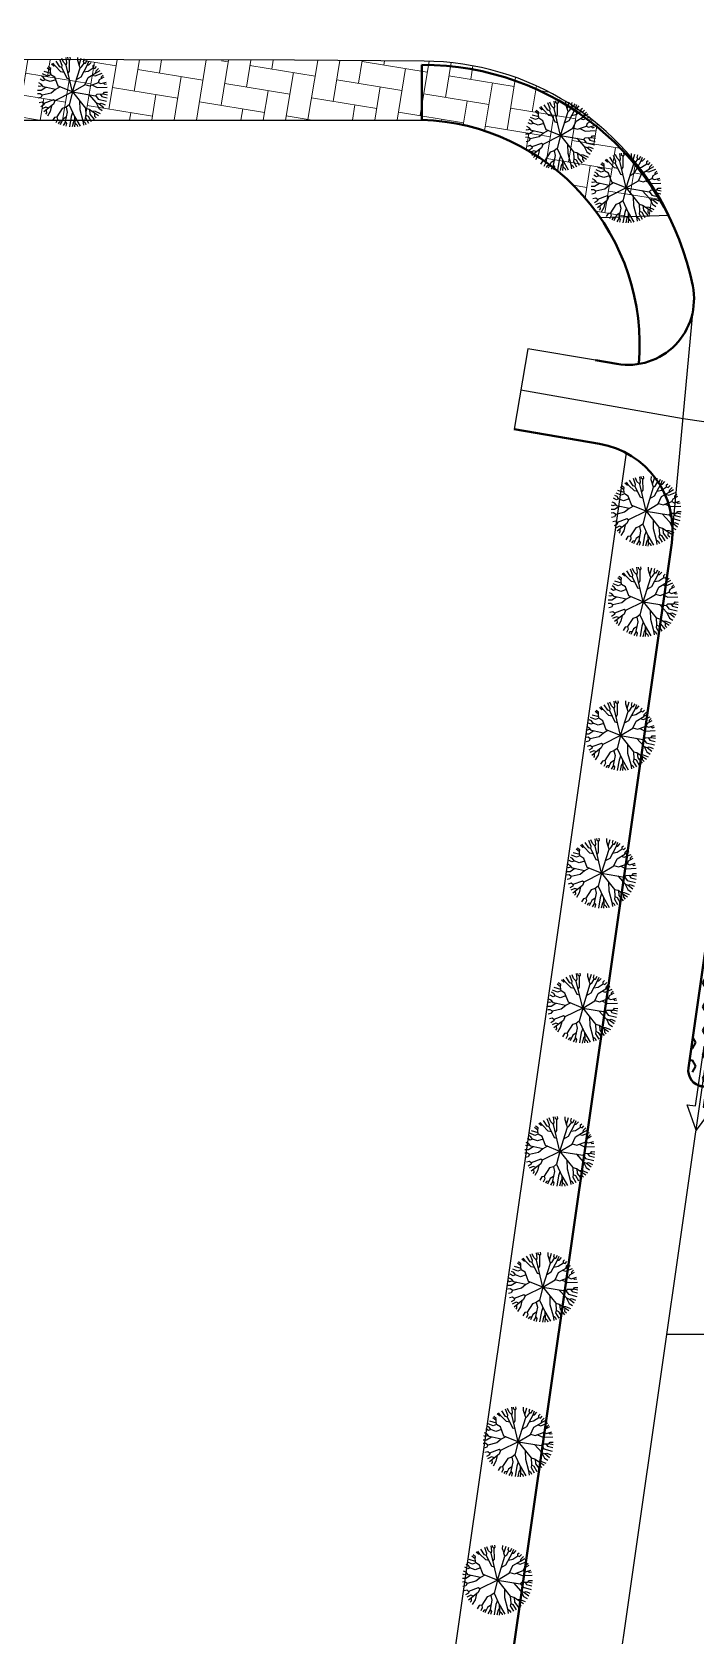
# Model space of a CAD drawing. Header units: millimetres. Extents: x -840588 to 786814, y -467537 to 194195.
# Drawn here: x -190060 to -129734, y -127607 to 18256 of the extents above; entities that cross this region are included whole.
import ezdxf

# ---------------------------------------------------------------- set-up
doc = ezdxf.new("R2010")
doc.units = ezdxf.units.MM
doc.header["$LTSCALE"] = 100
doc.header["$MEASUREMENT"] = 0
for name, color, linetype in [('1gt tim duong', 10, 'Continuous'), ('caycay', 96, 'Continuous'), ('gthong-phan lanxe', 9, 'Continuous'), ('gthong-viahe', 5, 'Continuous')]:
    doc.layers.add(name, color=color, linetype=linetype)
for name, color, linetype, lineweight in [('A-Area', 134, 'Continuous', 35), ('ahs-duongle NCV', 250, 'Continuous', 13), ('gthong-duong', 7, 'Continuous', 40)]:
    doc.layers.add(name, color=color, linetype=linetype, lineweight=lineweight)

# ---------------------------------------------------------------- blocks, each defined once
blk = doc.blocks.new('A$C537F0C63')
at = {"layer": 'caycay'}
for p, q in [((3.269952949845901, 10.73353164103173), (2.956771443390608, 11.39790803732103)), ((3.573577700022724, 11.08070473705084), (3.272457403527369, 11.57568824168993)), ((3.910690972326847, 11.37062830588184), (3.788839569944685, 11.81686011959391)), ((3.810128005825391, 11.09643069598314), (3.910690972326847, 11.37062830588184)), ((4.712688563198753, 10.80137484274019), (4.265887160996499, 11.99052643422328)), ((4.700099824054632, 10.83487223221164), (4.906208114261972, 11.58543264324908)), ((4.906208114261972, 11.58543264324908), (4.852080984670465, 12.1454581428552)), ((6.159981289129064, 11.93632074141715), (6.202302373265411, 12.27858844433285)), ((6.353129947037814, 11.71136866716915), (6.159981289129064, 11.93632074141715)), ((6.353129947037814, 11.71136866716915), (6.605483960749552, 11.93623077391385)), ((6.447514687970397, 9.84495994712779), (6.353129947037814, 11.71136866716915)), ((6.605483960749552, 11.93623077391385), (6.617402898351429, 12.259334795428)), ((6.826178093167982, 11.29693891192437), (6.890286666319298, 12.23129105439875)), ((6.970036149243242, 10.92007571294744), (6.826178093167982, 11.29693891192437)), ((6.970036149243242, 10.92007571294744), (7.441234408583114, 11.42699881628141)), ((7.441234408583114, 11.42699881628141), (7.651727496751846, 12.08642798159781)), ((7.68363426896758, 10.90806475621866), (8.019816777752567, 11.97964079065423)), ((8.113333231842262, 10.69883864084841), (8.712313031195663, 11.70768604843033)), ((8.933407776050444, 10.87226001470481), (9.272947348141315, 11.41112699440055)), ((1.280611972542829, 8.044912836274307), (0.444487546075834, 8.466659778718167)), ((0.9218848354175861, 8.526406249260617), (0.5914981488203921, 8.797440291094972)), ((2.008086131005257, 8.717519836023712), (0.7635036424217105, 9.129316388596635)), ((0.9357337090696092, 8.218872061683214), (0.9218848354175861, 8.526406249260617)), ((1.920139873705921, 9.225739964920649), (1.087115961723612, 9.647311538588838)), ((1.76967368680198, 9.623145921275864), (1.343038968556357, 9.988975225947797)), ((2.008257406407211, 10.05514116568156), (1.666088850062806, 10.35901247844595)), ((1.883955297300417, 9.24431646832818), (1.76967368680198, 9.623145921275864)), ((3.267708861298161, 8.533747915149434), (1.883955297300417, 9.24431646832818)), ((2.5351559760893, 8.909919010715385), (2.008086131005257, 8.717519836023712)), ((2.310344671936036, 10.1849830326064), (2.008257406407211, 10.05514116568156)), ((2.272467924871307, 10.54832825371341), (2.042717878081021, 10.72445268446245)), ((2.296077634156973, 10.19319036591696), (2.272467924871307, 10.54832825371341)), ((3.222511420288356, 9.660279909650853), (2.296077634156973, 10.19319036591696)), ((3.003826198455499, 10.71583942823054), (2.568862697771692, 11.14364282684619)), ((3.269952949845901, 10.73353164103173), (3.003826198455499, 10.71583942823054)), ((3.993460937123018, 9.543984048803395), (3.222511420288356, 9.660279909650853)), ((3.914115354094974, 7.298525660517043), (3.267708861298161, 8.533747915149434)), ((4.50370063718583, 8.70506324478265), (3.269952949845901, 10.73353164103173)), ((3.810128005825391, 11.09643069598314), (3.573577700022724, 11.08070473705084)), ((4.235841180721764, 10.50048805131519), (3.810128005825391, 11.09643069598314)), ((4.592421611992904, 10.24268936957378), (4.235841180721764, 10.50048805131519)), ((5.316408449507435, 8.305498213470855), (4.50370063718583, 8.70506324478265)), ((4.577421300939022, 10.28284407086176), (4.712688563198753, 10.80137484274019)), ((6.125898059370229, 6.139521315279126), (4.577421300939022, 10.28284407086176)), ((6.125898059370229, 6.139521315279126), (6.970036149243242, 10.92007571294744)), ((6.717420145090728, 9.489459469132271), (6.447514687970397, 9.84495994712779)), ((6.527199968382774, 8.412167402177147), (6.948042777010414, 8.570320168466424)), ((6.948042777010414, 8.570320168466424), (7.76638461697803, 10.55685856171476)), ((7.392351211692585, 9.648875252361904), (7.965382829468581, 9.797246468468074)), ((7.76638461697803, 10.55685856171476), (7.68363426896758, 10.90806475621866)), ((7.76638461697803, 10.55685856171476), (8.113333231842262, 10.69883864084841)), ((7.965382829468581, 9.797246468468074), (8.933407776050444, 10.87226001470481)), ((8.578119715861249, 7.281614840641851), (9.092822924165375, 8.921003827472305)), ((8.933407776050444, 10.87226001470481), (9.171925964052207, 10.85838502353727)), ((8.94424461397648, 8.447760988721711), (9.944313991869421, 8.175001025898382)), ((9.092822924165375, 8.921003827472305), (9.745379681935447, 9.38050785887026)), ((9.171925964052207, 10.85838502353727), (9.537986088387697, 11.24360011898898)), ((9.733678942880942, 10.44985240105962), (10.13871553562058, 10.78615722681207)), ((9.786865097747068, 10.09668076723392), (9.733678942880942, 10.44985240105962)), ((9.745379681935447, 9.38050785887026), (9.786865097747068, 10.09668076723392)), ((9.745379681935447, 9.38050785887026), (10.35249974897306, 9.183089075660973)), ((9.759203255198372, 9.619244142235402), (10.88575250038048, 10.01737219720235)), ((9.786865097747068, 10.09668076723392), (10.35685576614924, 10.5884511891054)), ((9.944313991869421, 8.175001025898382), (10.80974500087541, 8.559510920527828)), ((10.35249974897306, 9.183089075660973), (11.20201209581137, 9.59306054910121)), ((10.79366673980257, 8.552387381641893), (11.20595707066968, 8.407509828190086)), ((10.80974500087541, 8.559510920527828), (11.04832709143011, 8.991530669089116)), ((11.04832709143011, 8.991530669089116), (11.44374410946693, 9.207825855861302)), ((11.20595707066968, 8.407509828190086), (11.70062178621083, 8.711759320220153)), ((0.5706603464168438, 5.768348654561123), (-1.699427230050787e-06, 5.730386201154033)), ((1.757476259455871, 6.679553776459215), (0.00855774800220388, 6.661205396139849)), ((0.4466466944213607, 7.186909447627841), (0.08666564667146304, 7.2448509023925)), ((1.12084364940165, 7.320901045324717), (0.1511815814883448, 7.552586191002774)), ((0.7097976248769555, 7.419110072511103), (0.4466466944213607, 7.186909447627841)), ((0.7973220304920687, 5.486148682266503), (0.5706603464168438, 5.768348654561123)), ((1.541375211712875, 7.549264594850683), (1.12084364940165, 7.320901045324717)), ((1.521030883770436, 7.555591163691133), (1.280611972542829, 8.044912836274307)), ((3.097987199351337, 7.065927705370996), (1.521030883770436, 7.555591163691133)), ((2.703754449681583, 7.188340914177388), (1.757476259455871, 6.679553776459215)), ((6.125898059370229, 6.139521315279126), (2.179125049486174, 5.25103580450741)), ((3.884867362274235, 7.354371150599036), (3.097987199351337, 7.065927705370996)), ((6.125898059370229, 6.139521315279126), (3.914115354094974, 7.298525660517043)), ((6.125898059370229, 6.139521315279126), (4.039744528603478, 3.175083687405277)), ((6.125898059370229, 6.139521315279126), (8.578119715861249, 7.281614840641851)), ((6.125898059370229, 6.139521315279126), (9.309124815248651, 4.773858037136961)), ((6.125898059370229, 6.139521315279126), (6.842971201978798, 3.89649221743457)), ((8.279060999553622, 7.142313947006187), (9.0886019582249, 6.750771228889789)), ((9.075402950122225, 6.757166716884967), (9.900688603102026, 6.150819989943557)), ((9.0886019582249, 6.750771228889789), (11.18806748264615, 7.336222721740342)), ((9.900688603102026, 6.150819989943557), (11.46386237296974, 5.868288854795537)), ((10.77352595946286, 7.220637597380119), (11.64532254343067, 6.712682137225784)), ((11.18806748264615, 7.336222721740342), (11.54099752982074, 7.835271000905777)), ((11.33254625860354, 7.540524095533328), (11.89576276779189, 7.413002362918633)), ((11.46386237296974, 5.868288854795537), (11.83055046181835, 6.160203181647375)), ((11.46386237296974, 5.868288854795537), (11.72795570972085, 5.469711782065133)), ((11.54099752982074, 7.835271000905777), (11.95948603860597, 8.053456869412912)), ((11.64532254343067, 6.712682137225784), (12.23443119234435, 6.755833524115587)), ((11.83055046181835, 6.160203181647375), (12.26543294043586, 6.154373944329564)), ((11.89576276779189, 7.413002362918633), (12.11310363743178, 7.4986918541872)), ((0.7806298194373085, 5.506956316930882), (0.04189879572368227, 5.315400935116486)), ((1.063396316407307, 5.057959221958299), (0.1397583337929973, 4.775609911099309)), ((1.715808944849414, 4.625734219735023), (0.307439249689196, 4.179975674378511)), ((1.230773230763589, 3.880098522535263), (0.5654086178583384, 3.53661498738802)), ((1.863759347223095, 5.527326392111718), (0.7973220304920687, 5.486148682266503)), ((1.603983964610961, 3.791791144500166), (0.7979776640349883, 3.08873558965206)), ((1.301357276712224, 5.505615774418402), (1.063396316407307, 5.057959221958299)), ((1.703781163858366, 3.019787908731814), (1.11193678613563, 2.596291564444982)), ((1.623038097397512, 3.787286263777787), (1.230773230763589, 3.880098522535263)), ((2.113923366072413, 3.99826194187699), (1.623038097397512, 3.787286263777787)), ((2.086705644269387, 3.98654600703594), (1.703781163858366, 3.019787908731814)), ((2.147618291040999, 5.278660692089034), (1.715808944849414, 4.625734219735023)), ((2.179125049486174, 5.25103580450741), (1.863759347223095, 5.527326392111718)), ((3.339595652047137, 5.512285084278119), (2.113923366072413, 3.99826194187699)), ((3.428623164742021, 2.985834134982724), (2.496129963798012, 2.269877917915437)), ((3.369906157186051, 2.940729452180676), (3.339813401926222, 2.088173656051367)), ((4.039744528603478, 3.175083687405277), (3.428623164742021, 2.985834134982724)), ((4.039744528603478, 3.175083687405277), (4.031693542077846, 1.955804082903342)), ((5.060837633816845, 3.005173691082746), (4.630837960547069, 0.98501350143124)), ((4.993965494963049, 4.531040710644447), (5.060837633816845, 3.005173691082746)), ((6.842971201978798, 3.89649221743457), (6.058139944627328, 1.852742682112876)), ((6.842971201978798, 3.89649221743457), (7.432333557888342, 3.519514546744176)), ((7.432333557888342, 3.519514546744176), (7.280434323314694, 2.677135711990559)), ((7.432333557888342, 3.519514546744176), (8.098582012036786, 3.326026642433135)), ((8.098582012036786, 3.326026642433135), (9.111636380646814, 1.936837856093916)), ((9.309124815248651, 4.773858037136961), (9.56344752651421, 4.969106941811333)), ((9.309124815248651, 4.773858037136961), (9.616567334425781, 4.170077324375598)), ((9.56344752651421, 4.969106941811333), (11.29217119894747, 4.430094099112466)), ((9.616567334425781, 4.170077324375598), (11.35931998142405, 2.929313197353622)), ((9.93769863442867, 3.941450450896809), (10.23341044859262, 2.932877378403646)), ((10.23341044859262, 2.932877378403646), (10.78588893792767, 2.142211417256476)), ((10.47633774106362, 3.557950291473389), (10.95106070157999, 3.753440934466198)), ((10.9181057199894, 3.243447097807802), (10.92924841445711, 2.741344290425332)), ((10.95106070157999, 3.753440934466198), (11.66045975862653, 3.481945362666011)), ((11.22320598487931, 4.451586098773987), (11.30987888816526, 4.16373455730718)), ((11.29217119894747, 4.430094099112466), (11.5425597731919, 4.68452039962358)), ((11.30987888816526, 4.16373455730718), (11.83210555871847, 3.873839490315731)), ((11.5425597731919, 4.68452039962358), (12.06343262891096, 4.577516196506622)), ((11.72795570972085, 5.469711782065133), (12.21933158095999, 5.388423248077743)), ((2.360128743846872, 2.528373258541251), (1.492859571077133, 2.110982061632967)), ((2.496129963798012, 2.269877917915437), (1.822411499113514, 1.760689831018681)), ((2.56307497484886, 1.709560079856601), (2.246554855188151, 1.380875038601516)), ((2.952599385069334, 2.620357636184053), (2.360128743846872, 2.528373258541251)), ((2.496129963798012, 2.269877917915437), (2.56307497484886, 1.709560079856601)), ((3.339813401926222, 2.088173656051367), (2.637745125197398, 1.087092649082479)), ((3.661068871806492, 1.723103908010671), (3.151986367873178, 0.7683009200591187)), ((4.151889424236288, 1.488197098566161), (3.632459803578968, 0.5291005140024936)), ((4.031693542077846, 1.955804082903342), (3.661068871806492, 1.723103908010671)), ((4.029956023412524, 1.954728688528121), (4.151889424236288, 1.488197098566161)), ((4.291746997165319, 0.7246533119759988), (4.111621739852126, 0.339800697278406)), ((4.630837960547069, 0.98501350143124), (4.291746997165319, 0.7246533119759988)), ((4.630837960547069, 0.98501350143124), (4.553144487388636, 0.2048409433373308)), ((6.058139944627328, 1.852742682112876), (5.148106664306397, 0.07830981133520254)), ((5.687346443359274, 0.2823844214362907), (5.63783512871305, 0.01939518188373768)), ((6.046166258151061, 0.6926535401726142), (5.687346443359274, 0.2823844214362907)), ((6.032371784920542, 0.6769075088304817), (6.148760987558489, 2.060398401226848e-06)), ((6.058139944627328, 1.852742682112876), (6.046166258151061, 0.6926535401726142)), ((6.051426148278551, 1.202184490222862), (6.300487340380641, 0.8879269488934369)), ((6.300487340380641, 0.8879269488934369), (6.566832978940511, 0.01583402863980155)), ((6.328418276112643, 2.556572256453364), (6.621925523577374, 1.860491597191867)), ((6.621925523577374, 1.860491597191867), (7.04603830007909, 0.06930147462480818)), ((7.280434323314694, 2.677135711990559), (7.715867288097797, 1.041460912816547)), ((7.715867288097797, 1.041460912816547), (7.500958808541327, 0.7001980161367101)), ((7.500958808541327, 0.7001980161367101), (7.660945140349213, 0.1949458228082221)), ((7.510773716396216, 1.811866424770415), (8.13382774245838, 1.455661724790843)), ((7.68101589476646, 0.9861165687689208), (8.13231261911642, 0.3370629204364377)), ((8.13382774245838, 1.455661724790843), (8.63363335412214, 0.5354539643340104)), ((8.374018521320977, 1.013457626351737), (8.758654683351779, 0.9918956518486084)), ((8.758654683351779, 0.9918956518486084), (8.994797214174469, 0.7114704464074748)), ((9.111636380646814, 1.936837856093916), (9.05441034496107, 1.457435791671742)), ((9.05441034496107, 1.457435791671742), (9.356284565004898, 0.9185323608435283)), ((9.108831235360412, 1.913318816441461), (9.563043515889149, 1.847932786524325)), ((9.563043515889149, 1.847932786524325), (9.928087916650838, 1.318988235496363)), ((10.92924841445711, 2.741344290425332), (11.10547083382698, 2.548124503166036))]:
    blk.add_line(p, q, dxfattribs=at)

msp = doc.modelspace()

# ---------------------------------------------------------------- hatches: boundary and pattern name
at = {"layer": 'A-Area'}
h = msp.add_hatch(dxfattribs=at)
h.set_pattern_fill('HEX', color=256, scale=4999.999999999999, angle=-360.0227408171721, style=0)
h.set_pattern_definition([(359.9772591828279, (-616218387.0630271, -1205141167.613114), (0.4296591526680486, 1082.531669733681), [624.9999999999999, -1250]), (119.9772591828279, (-616218387.0630271, -1205141167.613114), (-937.7147559668883, -540.8937391256618), [625.0000000000006, -1250.000000000001]), (59.97725918282792, (-616217762.0630764, -1205141167.861178), (-937.2850968142199, 541.6379306080198), [625.0000000000002, -1250])])
edge = h.paths.add_edge_path(flags=0)
edge.add_ellipse((-120190.63292331, -15024.57817829616), major_axis=(-1060.23910956723, 1061.081066116592), ratio=0.9999999997569201, start_angle=216.8805405031935, end_angle=396.8805405031935)
edge.add_line((-121675.5123383885, -14812.13260824537), (-130420.8962936936, -75937.62749909799))
edge.add_ellipse((-128936.0168778004, -76150.07306938195), major_axis=(1061.081066511966, 1060.239109962291), ratio=0.9999999999556006, start_angle=126.8805405003107, end_angle=306.8805405003108)
edge.add_line((-127451.137461907, -76362.51863966594), (-118705.7535083481, -15237.02374857977))
at = {"layer": 'ahs-duongle NCV'}
h = msp.add_hatch(dxfattribs=at)
h.set_pattern_fill('AR-HBONE', color=256, scale=500.0000000000003, angle=-54.30732303391336, style=0)
h.set_pattern_definition([(350.6926769660866, (-616218387.063028, -1205141167.613113), (2297.13000888641, 1650.210205480965), [5999.999999999992, -1999.999999999998]), (80.69267696608662, (-616216413.3929203, -1205141491.073014), (2297.13000888641, 1650.210205480965), [5999.999999999992, -1999.999999999998])])
edge = h.paths.add_edge_path()
edge.add_line((-154425.4658830522, 15612.61067579172), (-166207.3056975743, 15694.57475712277))
edge.add_line((-166207.3056971087, 15694.57475688975), (-212750.8824411628, 15789.56722850252))
edge.add_line((-212750.882441512, 15789.56722873549), (-212753.0890479946, 10229.99457856483))
edge.add_line((-212753.0890476453, 10229.99457879752), (-154088.0131167588, 10253.86082970705))
edge.add_arc((-155324.6115586013, -10190.88692366735), 20482.11137541267, 34.44262535572972, 86.53868760670588, ccw=False)
edge.add_line((-138433.1584761052, 1393.399812412117), (-132149.3949616128, 1611.085485876951))
edge.add_arc((-154599.3707597213, -9385.161658163954), 24998.37723868444, 26.09612529220285, 89.6014102932435)

# ---------------------------------------------------------------- linework, layer by layer
at = {"layer": '1gt tim duong', "ltscale": 3, "flags": 128}
msp.add_lwpolyline([(-162786.6380100609, -332680.3627500198), (-160360.5321575162, -298083.3033143579, -0.01802611279680025), (-159406.7022206638, -289123.6033456324), (-108858.0274252705, 64188.12845549849)], format="xyb", dxfattribs=at)
for points in [[(-145657.7177473898, -14280.14619838811), (-130888.2901881557, -16900.07168834612)], [(-130888.2901881557, -16900.07168834612), (-120668.5903791957, -18362.21470725386)]]:
    msp.add_lwpolyline(points, dxfattribs=at)
at = {"layer": '1gt tim duong', "ltscale": 3}
msp.add_lwpolyline([(-104056.2353342793, -100207.9086682098), (-132376.425866155, -100196.6683235552)], dxfattribs=at)
at = {"layer": 'A-Area'}
msp.add_line((-121675.5123385049, -14812.13260801249), (-130420.8962936935, -75937.62749909803), dxfattribs=at)
msp.add_arc((-128936.0168778004, -76150.07306938195), 1500.000000012796, 171.8577996887596, 351.8577996887596, dxfattribs=at)
at = {"layer": 'gthong-duong', "ltscale": 5}
msp.add_lwpolyline([(-154629.8701796736, 15276.67170188179), (-154632.1701431161, 10279.51634919721)], dxfattribs=at)
for points in [[(-138868.1785190508, -11592.10396201795), (-136906.9785208995, -11925.14268145827, 0.5256168057626665), (-130018.1942640145, -4837.126198505381, 0.3587609194003338), (-154629.8554831548, 15276.4499963222)], [(-154632.1701431161, 10279.51634919721, -0.4292640870366593), (-134916.315892286, -11928.2281068336)]]:
    msp.add_lwpolyline(points, format="xyb", dxfattribs=at)
at = {"layer": 'gthong-duong'}
msp.add_lwpolyline([(-118705.7535079986, -15237.02374788139, 0.9999999999999999), (-121675.5123381555, -14812.1326077798), (-130420.8962934606, -75937.62749886524, 0.9999999999999997), (-127451.1374616741, -76362.51863920038), (-118705.7535062525, -15237.02374811492)], format="xyb", dxfattribs=at)
at = {"layer": 'gthong-duong', "ltscale": 2, "flags": 128}
msp.add_lwpolyline([(-177936.3141508548, -242923.3796029676), (-170627.0670408207, -243765.9352880285, 0.4062277112811968), (-161791.596080018, -236951.6054929272), (-131925.2467315638, -28202.00751235661, 0.4059452746532674), (-138487.8318302395, -19184.85575060215), (-146255.1272845794, -17848.18629318814)], format="xyb", dxfattribs=at)
at = {"layer": 'gthong-phan lanxe', "ltscale": 8}
msp.add_lwpolyline([(-130531.2199759839, -79301.9014782786), (-129756.3818967869, -79412.75958404229), (-128977.4148008176, -73968.20172611822), (-128284.4710730753, -74067.34299347711), (-129063.4381695099, -79511.90085070246), (-128242.7574222033, -79629.31778600607), (-129716.438569965, -81604.79857115679)], close=True, dxfattribs=at)
at = {"layer": 'gthong-viahe'}
for points in [[(-154425.4658830522, 15612.61067579172), (-166207.3056971087, 15694.57475688975), (-212750.882441512, 15789.56722873549), (-212753.0890476453, 10229.99457879752), (-154088.0131165261, 10253.86082947413, -0.2313097253003754), (-138433.1584761052, 1393.399812412117), (-132149.3949618458, 1611.085485877046, 0.284410739305632)], [(-131845.9609353211, -27216.32547227366), (-129936.9979286267, -6652.528469043518, -0.4321612293178482), (-136906.9785211323, -11925.14268122535), (-138868.1785190508, -11592.10396201795), (-145015.4902677049, -10548.20592214119), (-146255.1272845794, -17848.18629318814), (-146255.1272845794, -17848.18629318814), (-138487.8318294247, -19184.8557508353, -0.3703631746938212)]]:
    msp.add_lwpolyline(points, format="xyb", close=True, dxfattribs=at)
msp.add_lwpolyline([(-136058.3279235781, -20021.68723990166), (-168052.6707935536, -243644.8067768893)], dxfattribs=at)

# ---------------------------------------------------------------- block references
at = {"layer": 'caycay', "extrusion": (-1.849088780389791e-06, -5.240423503569551e-08, 0.9999999999982891), "xscale": -518.4000000042536, "yscale": 518.3999999426321, "zscale": 518.4000000000002, "rotation": 3.269462154405618}
for p in [(-183025.7644876477, 9810.62751141661, -0.5265249928145344), (-138677.519867598, 5846.116356350752, -0.6083210771972185), (-132711.2084303065, 1079.357658929018, -1.484853095441358), (-130909.9054814571, -28305.08018488027, -0.6208944184785316), (-131162.7718534346, -36544.48895026337, -0.6199950661943393), (-133227.881224452, -48721.29814111295, -0.6155383792552844), (-134949.7493038447, -61241.27988384553, -0.6116983922420298), (-136671.1258450238, -73498.1195979634, -0.6078731038839525), (-138736.5755927711, -86532.51226501616, -0.6033708465522778), (-140286.6868738009, -98881.04162369306, -0.5998574379388639), (-142524.2337929546, -112944.4605700246, -0.5949830323238511), (-144420.5942107296, -125528.9465715425, -0.5908170131888688)]:
    msp.add_blockref('A$C537F0C63', p, dxfattribs=at)

doc.saveas('drawing.dxf')
